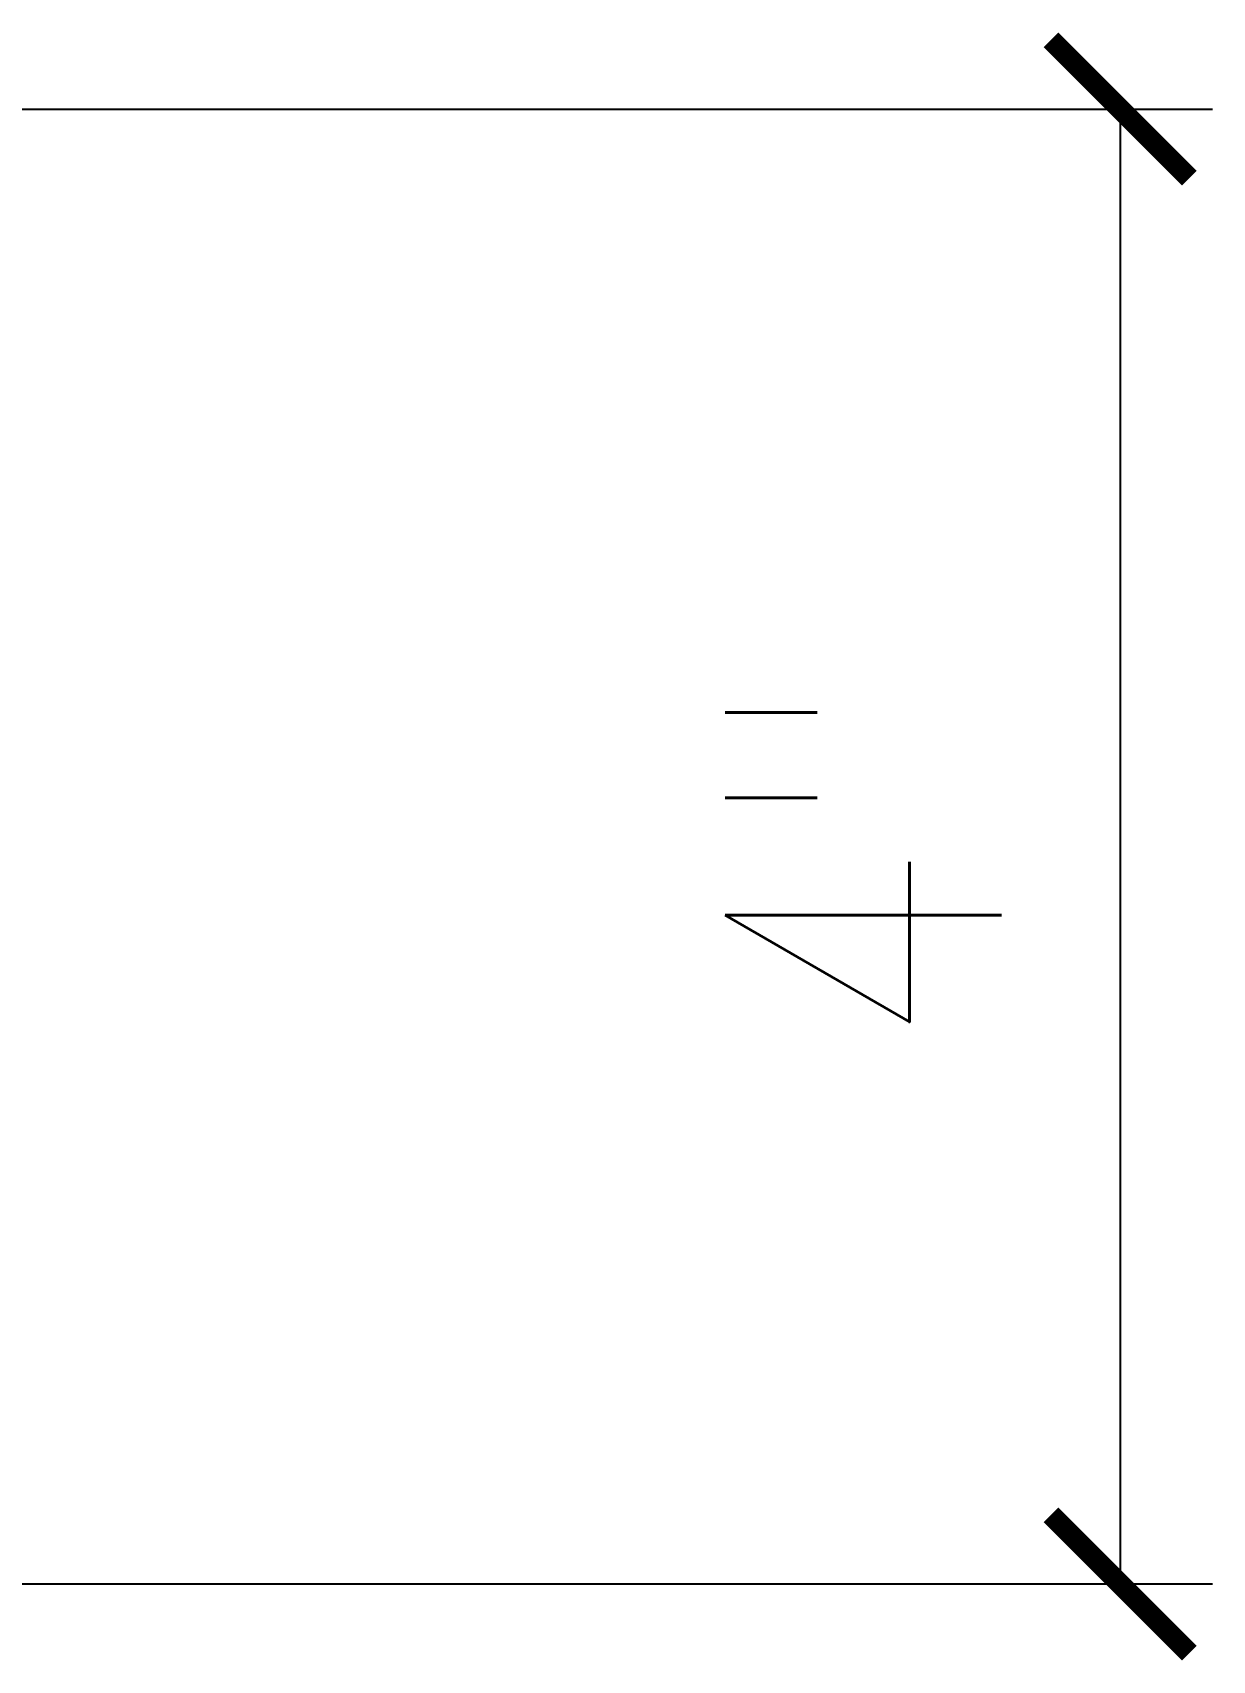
# Model space of a CAD drawing. Extents: x 10 to 698, y 9 to 300.
# Drawn here: x 655.102 to 658.3, y 142.572 to 146.986 of the extents above; entities that cross this region are included whole.
import ezdxf

# ---------------------------------------------------------------- set-up
doc = ezdxf.new("R2010")
doc.units = 0
doc.header["$LTSCALE"] = 0.5
doc.header["$MEASUREMENT"] = 0
doc.layers.get('0').update_dxf_attribs({"linetype": 'CONTINUOUS'})
doc.layers.get('DEFPOINTS').update_dxf_attribs({"linetype": 'CONTINUOUS'})
doc.layers.add('A-ANNO-DIMS', color=7, linetype='CONTINUOUS')
doc.styles.add('NOTE', font='romans.shx', dxfattribs={"width": 0.9})
doc.dimstyles.new('A1-8', dxfattribs={"dimscale": 8, "dimtxt": 0.09375, "dimasz": 0.046875, "dimexe": 0.03125, "dimexo": 0.03125, "dimgap": 0.03125, "dimtad": 1, "dimdec": 8, "dimzin": 3, "dimdsep": 46, "dimlunit": 4, "dimtxsty": 'Standard', "dimblk1": 'ARCHTICK', "dimblk2": 'ARCHTICK', "dimsah": 1, "dimcen": 0.09375, "dimclrd": 256, "dimclre": 256, "dimclrt": 256, "dimadec": 0, "dimazin": 0, "dimtfac": 1, "dimtdec": 8, "dimtmove": 2, "dimatfit": 3, "dimldrblk": 'ARCHTICK', "dimfxl": 0, "dimtolj": 1, "dimtzin": 3, "dimarcsym": 0})

# ---------------------------------------------------------------- blocks, each defined once
blk = doc.blocks.new('_ARCHTICK')
at = {"color": 0, "linetype": 'ByBlock'}
blk.add_lwpolyline([(-0.5, -0.5, 0.15, 0.15, 0), (0.5, 0.5, 0.15, 0.15, 0)], format="xyseb", dxfattribs=at)
blk = doc.blocks.new('*D6')
at = {"linetype": 'ByBlock'}
for p, q in [((654.2609, 146.779), (658.3002, 146.779)), ((658.0502, 146.779), (658.0502, 142.779)), ((654.2609, 142.779), (658.3002, 142.779))]:
    blk.add_line(p, q, dxfattribs=at)
at = {"layer": 'DEFPOINTS', "color": 0, "linetype": 'ByBlock'}
for p in [(654.0109, 146.779), (654.0109, 142.779), (658.0502, 142.779)]:
    blk.add_point(p, dxfattribs=at)
at = {"linetype": 'ByBlock', "xscale": 0.375, "yscale": 0.375, "zscale": 0.375}
for p, rotation in [((658.0502, 146.779), 90), ((658.0502, 142.779), 270)]:
    blk.add_blockref('_ARCHTICK', p, dxfattribs=dict(at, rotation=rotation))
at = {"linetype": 'ByBlock', "style": 'NOTE', "width": 0.9}
blk.add_text('4"', height=0.75, rotation=90, dxfattribs=at).set_placement((657.7288, 144.2165))

msp = doc.modelspace()

# ---------------------------------------------------------------- dimensions: what is measured, and where the dimension line sits
at = {"layer": 'A-ANNO-DIMS'}
dim = msp.add_linear_dim(base=(658.05021421, 142.77896613), p1=(654.01087003, 146.77896613), p2=(654.01087003, 142.77896613), angle=90, dimstyle='A1-8', dxfattribs=at)
dim.commit()
dim.dimension.update_dxf_attribs({"geometry": '*D6', "text_midpoint": (657.35378564, 144.77896613)})

doc.saveas('drawing.dxf')
